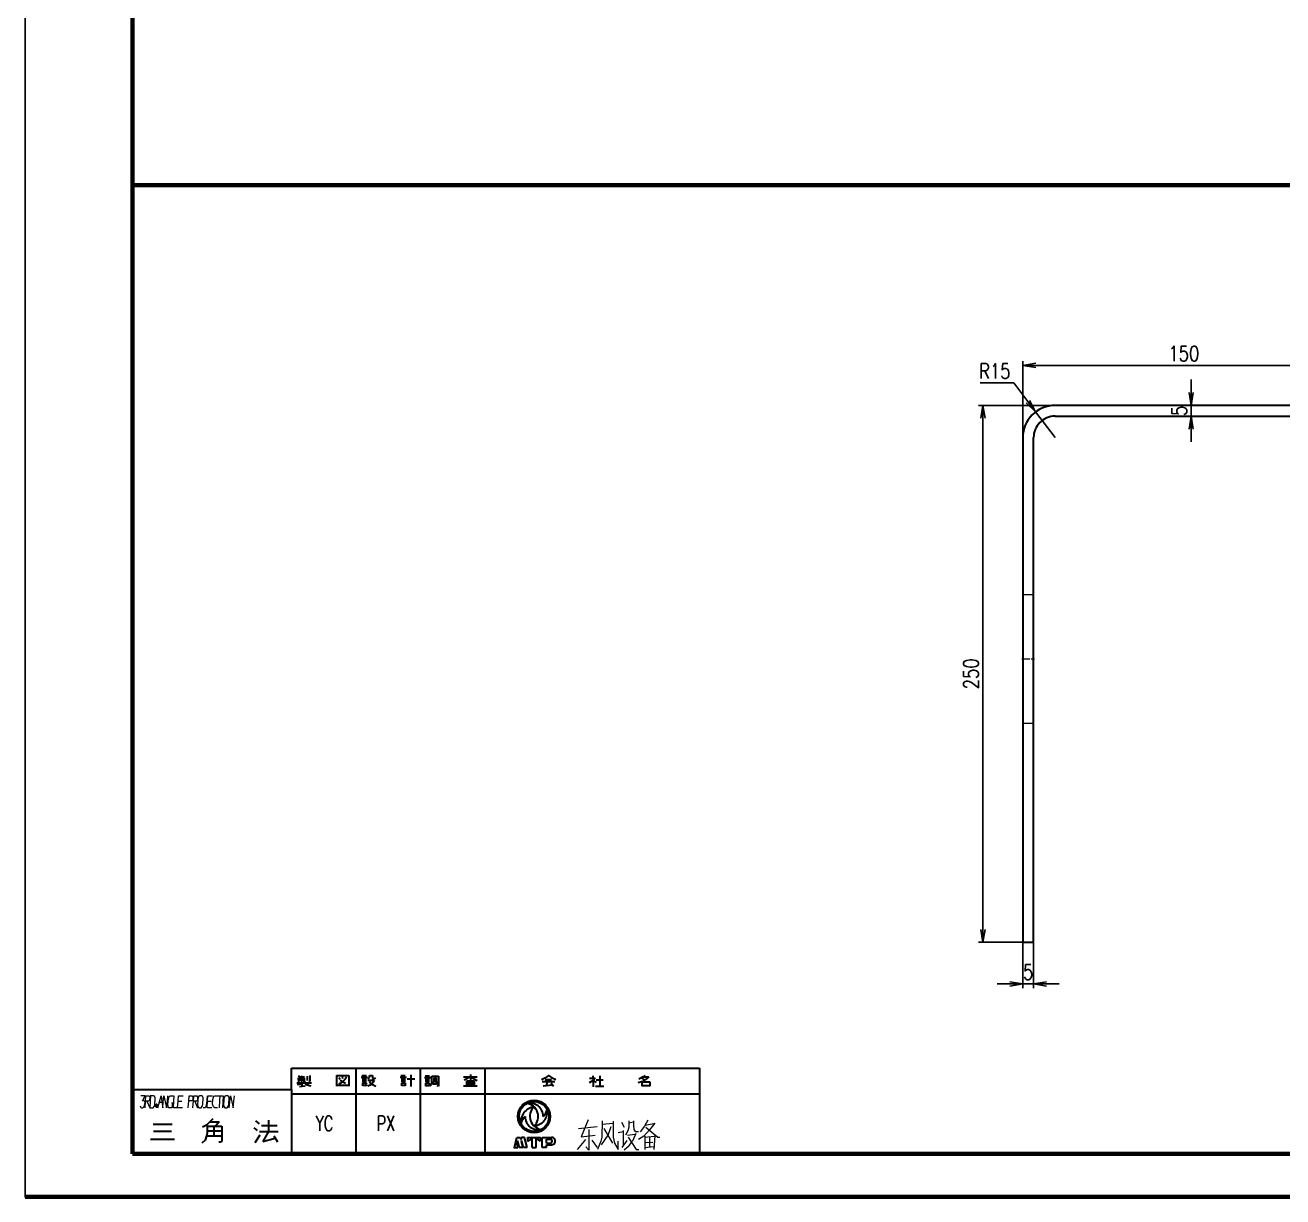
# Model space of a CAD drawing. Header units: millimetres. Extents: x 1333 to 104182, y -62926 to -5704.
# Drawn here: x 49846 to 50432, y -62916 to -62370 of the extents above; entities that cross this region are included whole.
import ezdxf
from ezdxf.enums import TextEntityAlignment as Align

# ---------------------------------------------------------------- set-up
doc = ezdxf.new("R2010")
doc.units = ezdxf.units.MM
doc.header["$LTSCALE"] = 0.5
doc.linetypes.add('DASHDOT', pattern=[18.5, 12, -3, 0.5, -3])
doc.linetypes.add('DASHED', pattern=[15, 12, -3])
for name, color, linetype in [('11', 3, 'Continuous'), ('7标注层', 4, 'Continuous'), ('SHM_LABEL', 40, 'Continuous')]:
    doc.layers.add(name, color=color, linetype=linetype)
doc.styles.add('KAI', font='simplex.shx', dxfattribs={"width": 0.8, "bigfont": 'extfont.shx'})
doc.styles.get("Standard").update_dxf_attribs({"font": 'simplex.shx'})
doc.dimstyles.new('KAI-2', dxfattribs={"dimscale": 2, "dimtxt": 3.5, "dimasz": 3, "dimexe": 1, "dimexo": 0, "dimgap": 1, "dimtad": 1, "dimtoh": 1, "dimdsep": 46, "dimtxsty": 'KAI', "dimblk1": 'OPEN', "dimblk2": 'OPEN', "dimsah": 1, "dimcen": 0, "dimclrd": 7, "dimclre": 7, "dimclrt": 140, "dimazin": 2, "dimtfac": 0.7, "dimtix": 1, "dimtmove": 1, "dimatfit": 3, "dimldrblk": 'OPEN', "dimfxl": 0, "dimtvp": 1, "dimtolj": 2, "dimarcsym": 0})

# ---------------------------------------------------------------- blocks, each defined once
blk = doc.blocks.new('_Open')
at = {"color": 0, "linetype": 'ByBlock', "lineweight": -2}
for p, q in [((-1, 0.167), (0, 0)), ((-1, -0.167), (0, 0)), ((0, 0), (-1, 0))]:
    blk.add_line(p, q, dxfattribs=at)
blk = doc.blocks.new('*D89')
at = {"layer": '7标注层', "color": 7, "lineweight": -2, "transparency": 16777216}
for p, q in [((50310.59, -62561.97), (50310.59, -62526.34)), ((50316.59, -62528.34), (50454.59, -62528.34)), ((50460.59, -62561.97), (50460.59, -62526.34))]:
    blk.add_line(p, q, dxfattribs=at)
at = {"layer": 'Defpoints', "color": 0, "transparency": 16777216}
for p in [(50460.59, -62528.34), (50310.59, -62561.97), (50460.59, -62561.97)]:
    blk.add_point(p, dxfattribs=at)
at = {"layer": '7标注层', "color": 7, "lineweight": -2, "transparency": 16777216, "xscale": 6, "yscale": 6, "zscale": 6, "rotation": 180}
blk.add_blockref('_Open', (50310.59, -62528.34), dxfattribs=at)
at = {"layer": '7标注层', "color": 7, "lineweight": -2, "transparency": 16777216, "xscale": 6, "yscale": 6, "zscale": 6}
blk.add_blockref('_Open', (50460.59, -62528.34), dxfattribs=at)
at = {"layer": '7标注层', "color": 140, "transparency": 16777216, "insert": (50385.59, -62522.84), "char_height": 7, "attachment_point": 5, "style": 'KAI'}
blk.add_mtext('\\A2;150', dxfattribs=at)
blk = doc.blocks.new('*D91')
at = {"layer": '7标注层', "color": 7, "lineweight": -2, "transparency": 16777216}
for p, q in [((50325.59, -62546.99), (50290, -62546.99)), ((50292, -62552.99), (50292, -62790.99)), ((50310.59, -62796.99), (50290, -62796.99))]:
    blk.add_line(p, q, dxfattribs=at)
at = {"layer": 'Defpoints', "color": 0, "transparency": 16777216}
for p in [(50325.59, -62546.99), (50292, -62796.99), (50310.59, -62796.99)]:
    blk.add_point(p, dxfattribs=at)
at = {"layer": '7标注层', "color": 7, "lineweight": -2, "transparency": 16777216, "xscale": 6, "yscale": 6, "zscale": 6}
for p, rotation in [((50292, -62546.99), 90), ((50292, -62796.99), 270)]:
    blk.add_blockref('_Open', p, dxfattribs=dict(at, rotation=rotation))
at = {"layer": '7标注层', "color": 140, "transparency": 16777216, "insert": (50286.5, -62671.99), "char_height": 7, "attachment_point": 5, "rotation": 90, "style": 'KAI'}
blk.add_mtext('\\A2;250', dxfattribs=at)
blk = doc.blocks.new('*D93')
at = {"layer": '7标注层', "color": 7, "lineweight": -2, "transparency": 16777216}
for p, q in [((50310.59, -62796.99), (50310.59, -62818.42)), ((50315.59, -62796.99), (50315.59, -62818.42)), ((50304.59, -62816.42), (50298.59, -62816.42)), ((50310.59, -62816.42), (50315.59, -62816.42)), ((50321.59, -62816.42), (50327.59, -62816.42))]:
    blk.add_line(p, q, dxfattribs=at)
at = {"layer": 'Defpoints', "color": 0, "transparency": 16777216}
for p in [(50310.59, -62796.99), (50315.59, -62796.99), (50315.59, -62816.42)]:
    blk.add_point(p, dxfattribs=at)
at = {"layer": '7标注层', "color": 7, "lineweight": -2, "transparency": 16777216, "xscale": 6, "yscale": 6, "zscale": 6}
blk.add_blockref('_Open', (50310.59, -62816.42), dxfattribs=at)
at = {"layer": '7标注层', "color": 7, "lineweight": -2, "transparency": 16777216, "xscale": 6, "yscale": 6, "zscale": 6, "rotation": 180}
blk.add_blockref('_Open', (50315.59, -62816.42), dxfattribs=at)
at = {"layer": '7标注层', "color": 140, "transparency": 16777216, "insert": (50313.09, -62810.92), "char_height": 7, "attachment_point": 5, "style": 'KAI'}
blk.add_mtext('\\A2;5', dxfattribs=at)
blk = doc.blocks.new('*D94')
at = {"layer": '7标注层', "color": 7, "lineweight": -2, "transparency": 16777216}
for p, q in [((50388.98, -62540.99), (50388.98, -62534.99)), ((50382.11, -62546.99), (50390.98, -62546.99)), ((50388.98, -62551.99), (50388.98, -62546.99)), ((50382.11, -62551.99), (50390.98, -62551.99)), ((50388.98, -62557.99), (50388.98, -62563.99))]:
    blk.add_line(p, q, dxfattribs=at)
at = {"layer": 'Defpoints', "color": 0, "transparency": 16777216}
for p in [(50382.11, -62546.99), (50388.98, -62546.99), (50382.11, -62551.99)]:
    blk.add_point(p, dxfattribs=at)
at = {"layer": '7标注层', "color": 7, "lineweight": -2, "transparency": 16777216, "xscale": 6, "yscale": 6, "zscale": 6}
for p, rotation in [((50388.98, -62546.99), 270), ((50388.98, -62551.99), 90)]:
    blk.add_blockref('_Open', p, dxfattribs=dict(at, rotation=rotation))
at = {"layer": '7标注层', "color": 140, "transparency": 16777216, "insert": (50383.48, -62549.49), "char_height": 7, "attachment_point": 5, "rotation": 90, "style": 'KAI'}
blk.add_mtext('\\A2;5', dxfattribs=at)
blk = doc.blocks.new('*D95')
at = {"layer": '7标注层', "color": 7, "lineweight": -2, "transparency": 16777216}
for p, q in [((50290.75, -62536.49), (50306.35, -62536.49)), ((50306.35, -62536.49), (50312.94, -62545.23)), ((50325.59, -62561.99), (50316.56, -62550.02))]:
    blk.add_line(p, q, dxfattribs=at)
at = {"layer": 'Defpoints', "color": 0, "transparency": 16777216}
for p in [(50316.56, -62550.02), (50325.59, -62561.99)]:
    blk.add_point(p, dxfattribs=at)
at = {"layer": '7标注层', "color": 7, "lineweight": -2, "transparency": 16777216, "xscale": 6, "yscale": 6, "zscale": 6, "rotation": 307.0425444734101}
blk.add_blockref('_Open', (50316.56, -62550.02), dxfattribs=at)
at = {"layer": '7标注层', "color": 140, "transparency": 16777216, "insert": (50297.55, -62530.99), "char_height": 7, "attachment_point": 5, "style": 'KAI'}
blk.add_mtext('\\A2;R15', dxfattribs=at)

msp = doc.modelspace()

# ---------------------------------------------------------------- linework, layer by layer
at = {"color": 7, "lineweight": 70}
for p, q in [((49895.971, -62895.561), (49895.971, -61747.561)), ((49895.971, -62444.437), (51227.971, -62444.437)), ((51507.971, -62895.561), (49895.971, -62895.561)), ((51527.971, -62915.561), (49845.971, -62915.561))]:
    msp.add_line(p, q, dxfattribs=at)
at = {"lineweight": 35}
for p, q in [((50445.595, -62546.995), (50325.595, -62546.995)), ((50325.595, -62551.995), (50445.595, -62551.995)), ((50310.595, -62561.995), (50310.595, -62796.995)), ((50315.595, -62796.995), (50315.595, -62561.995))]:
    msp.add_line(p, q, dxfattribs=at)
at = {"color": 2, "linetype": 'DASHED', "lineweight": 5, "ltscale": 0.125}
for p, q in [((50310.595, -62634.995), (50315.595, -62634.995)), ((50310.595, -62694.995), (50315.595, -62694.995))]:
    msp.add_line(p, q, dxfattribs=at)
at = {"color": 1, "linetype": 'DASHDOT', "lineweight": 5, "ltscale": 0.15}
msp.add_line((50310.095, -62664.995), (50316.095, -62664.995), dxfattribs=at)
at = {"lineweight": 35, "ltscale": 0.125}
msp.add_line((50310.595, -62796.995), (50315.595, -62796.995), dxfattribs=at)
at = {"color": 7, "lineweight": 35}
for p, q in [((49969.971, -62855.561), (50159.971, -62855.561)), ((49999.971, -62855.561), (49999.971, -62895.561)), ((50029.971, -62855.561), (50029.971, -62895.561)), ((50059.971, -62855.561), (50059.971, -62895.561)), ((50159.971, -62855.561), (50159.971, -62895.561)), ((49895.971, -62865.561), (49969.971, -62865.561)), ((49969.971, -62867.561), (50159.971, -62867.561))]:
    msp.add_line(p, q, dxfattribs=at)
at = {"color": 7, "lineweight": 35, "ltscale": 0.125}
msp.add_line((49969.971, -62865.561), (49969.971, -62855.561), dxfattribs=at)
at = {"color": 7, "lineweight": 35, "ltscale": 0.085229}
msp.add_line((49972.476, -62862.42), (49979.295, -62862.42), dxfattribs=at)
at = {"color": 7, "lineweight": 35, "ltscale": 0.027653}
msp.add_line((49974.76, -62862.984), (49972.598, -62863.457), dxfattribs=at)
at = {"color": 7, "lineweight": 35, "ltscale": 0.044715}
msp.add_line((49972.78, -62860.468), (49976.357, -62860.452), dxfattribs=at)
at = {"color": 7, "lineweight": 35, "ltscale": 0.012385}
msp.add_line((49973.709, -62859.156), (49973.207, -62860.01), dxfattribs=at)
at = {"color": 7, "lineweight": 35, "ltscale": 0.032741}
msp.add_line((49973.419, -62859.65), (49976.038, -62859.674), dxfattribs=at)
at = {"color": 7, "lineweight": 35, "ltscale": 0.011821}
msp.add_line((49973.42, -62862.054), (49973.435, -62861.108), dxfattribs=at)
at = {"color": 7, "lineweight": 35, "ltscale": 0.030435}
msp.add_line((49973.435, -62861.108), (49975.87, -62861.139), dxfattribs=at)
at = {"color": 7, "lineweight": 35, "ltscale": 0.032907}
msp.add_line((49973.709, -62864.129), (49976.327, -62863.854), dxfattribs=at)
at = {"color": 7, "lineweight": 35, "ltscale": 0.038324}
msp.add_line((49974.638, -62859.171), (49974.622, -62862.237), dxfattribs=at)
at = {"color": 7, "lineweight": 35, "ltscale": 0.015919}
msp.add_line((49975.901, -62862.42), (49974.76, -62862.984), dxfattribs=at)
at = {"color": 7, "lineweight": 35, "ltscale": 0.013156}
msp.add_line((49974.76, -62862.984), (49974.76, -62864.037), dxfattribs=at)
at = {"color": 7, "lineweight": 35, "ltscale": 0.003058}
msp.add_line((49975.673, -62862.115), (49975.429, -62862.13), dxfattribs=at)
at = {"color": 7, "lineweight": 35, "ltscale": 0.003768}
msp.add_line((49975.886, -62861.901), (49975.673, -62862.115), dxfattribs=at)
at = {"color": 7, "lineweight": 35, "ltscale": 0.009536}
msp.add_line((49975.87, -62861.139), (49975.886, -62861.901), dxfattribs=at)
at = {"color": 7, "lineweight": 35, "ltscale": 0.008582}
msp.add_line((49976.235, -62861.795), (49976.235, -62862.481), dxfattribs=at)
at = {"color": 7, "lineweight": 35, "ltscale": 0.014683}
msp.add_line((49976.235, -62862.481), (49977.057, -62863.32), dxfattribs=at)
at = {"color": 7, "lineweight": 35, "ltscale": 0.01925}
msp.add_line((49978.458, -62862.679), (49977.057, -62863.32), dxfattribs=at)
at = {"color": 7, "lineweight": 35, "ltscale": 0.015107}
msp.add_line((49977.057, -62863.32), (49978.199, -62863.717), dxfattribs=at)
at = {"color": 7, "lineweight": 35, "ltscale": 0.025931}
msp.add_line((49977.286, -62859.339), (49977.286, -62861.413), dxfattribs=at)
at = {"color": 7, "lineweight": 35, "ltscale": 0.00304}
msp.add_line((49978.382, -62861.917), (49978.138, -62861.917), dxfattribs=at)
at = {"color": 7, "lineweight": 35, "ltscale": 0.011018}
msp.add_line((49978.199, -62863.717), (49979.067, -62863.869), dxfattribs=at)
at = {"color": 7, "lineweight": 35, "ltscale": 0.003388}
msp.add_line((49978.595, -62861.749), (49978.382, -62861.917), dxfattribs=at)
at = {"color": 7, "lineweight": 35, "ltscale": 0.033368}
msp.add_line((49978.595, -62859.079), (49978.595, -62861.749), dxfattribs=at)
at = {"color": 7, "lineweight": 35, "ltscale": 0.070776}
for p, q in [((49990.984, -62859.003), (49996.646, -62859.003)), ((49990.984, -62863.595), (49996.646, -62863.595))]:
    msp.add_line(p, q, dxfattribs=at)
at = {"color": 7, "lineweight": 35, "ltscale": 0.062347}
msp.add_line((49990.984, -62859.003), (49990.984, -62863.991), dxfattribs=at)
at = {"color": 7, "lineweight": 35, "ltscale": 0.016097}
msp.add_line((49993.252, -62862.481), (49992.08, -62863.015), dxfattribs=at)
at = {"color": 7, "lineweight": 35, "ltscale": 0.013534}
msp.add_line((49992.11, -62859.918), (49992.734, -62860.803), dxfattribs=at)
at = {"color": 7, "lineweight": 35, "ltscale": 0.035448}
msp.add_line((49992.734, -62861.215), (49995.216, -62862.588), dxfattribs=at)
at = {"color": 7, "lineweight": 35, "ltscale": 0.029906}
msp.add_line((49994.927, -62860.773), (49993.252, -62862.481), dxfattribs=at)
at = {"color": 7, "lineweight": 35, "ltscale": 0.012539}
msp.add_line((49993.647, -62859.491), (49993.8, -62860.483), dxfattribs=at)
at = {"color": 7, "lineweight": 35, "ltscale": 0.013951}
msp.add_line((49995.565, -62859.857), (49994.927, -62860.773), dxfattribs=at)
at = {"color": 7, "lineweight": 35, "ltscale": 0.063303}
msp.add_line((49996.646, -62859.003), (49996.646, -62864.068), dxfattribs=at)
at = {"color": 7, "lineweight": 35, "ltscale": 0.036719}
for p, q in [((50002.507, -62859.873), (50005.444, -62859.873)), ((50020.638, -62859.856), (50023.575, -62859.856)), ((50031.893, -62860.018), (50034.831, -62860.018))]:
    msp.add_line(p, q, dxfattribs=at)
at = {"color": 7, "lineweight": 35, "ltscale": 0.025879}
for p, q in [((50002.81, -62859.11), (50004.881, -62859.11)), ((50020.941, -62859.093), (50023.012, -62859.093))]:
    msp.add_line(p, q, dxfattribs=at)
at = {"color": 7, "lineweight": 35, "ltscale": 0.024927}
for p, q in [((50002.917, -62861.612), (50004.911, -62861.612)), ((50021.048, -62861.595), (50023.042, -62861.595))]:
    msp.add_line(p, q, dxfattribs=at)
at = {"color": 7, "lineweight": 35, "ltscale": 0.025122}
msp.add_line((50002.947, -62860.742), (50004.957, -62860.742), dxfattribs=at)
at = {"color": 7, "lineweight": 35, "ltscale": 0.018304}
for p, q in [((50003.191, -62863.869), (50003.191, -62862.405)), ((50021.322, -62863.852), (50021.322, -62862.388)), ((50032.578, -62864.015), (50032.578, -62862.551))]:
    msp.add_line(p, q, dxfattribs=at)
at = {"color": 7, "lineweight": 35, "ltscale": 0.019971}
for p, q in [((50003.191, -62862.405), (50004.789, -62862.405)), ((50003.191, -62863.579), (50004.789, -62863.579)), ((50021.322, -62862.388), (50022.92, -62862.388)), ((50021.322, -62863.562), (50022.92, -62863.562))]:
    msp.add_line(p, q, dxfattribs=at)
at = {"color": 7, "lineweight": 35, "ltscale": 0.019257}
for p, q in [((50004.789, -62862.405), (50004.789, -62863.945)), ((50034.177, -62862.551), (50034.177, -62864.091))]:
    msp.add_line(p, q, dxfattribs=at)
at = {"color": 7, "lineweight": 35, "ltscale": 0.006976}
msp.add_line((50005.581, -62860.589), (50006.083, -62860.346), dxfattribs=at)
at = {"color": 7, "lineweight": 35, "ltscale": 0.03595}
msp.add_line((50005.611, -62861.276), (50008.487, -62861.261), dxfattribs=at)
at = {"color": 7, "lineweight": 35, "ltscale": 0.013082}
msp.add_line((50006.6, -62863.579), (50005.626, -62863.961), dxfattribs=at)
at = {"color": 7, "lineweight": 35, "ltscale": 0.00629}
msp.add_line((50006.083, -62860.346), (50006.372, -62859.934), dxfattribs=at)
at = {"color": 7, "lineweight": 35, "ltscale": 0.009218}
msp.add_line((50006.356, -62861.917), (50006.721, -62862.557), dxfattribs=at)
at = {"color": 7, "lineweight": 35, "ltscale": 0.01087}
msp.add_line((50006.372, -62859.934), (50006.372, -62859.064), dxfattribs=at)
at = {"color": 7, "lineweight": 35, "ltscale": 0.017126}
msp.add_line((50006.372, -62859.064), (50007.742, -62859.064), dxfattribs=at)
at = {"color": 7, "lineweight": 35, "ltscale": 0.011358}
msp.add_line((50007.346, -62863.061), (50006.6, -62863.579), dxfattribs=at)
at = {"color": 7, "lineweight": 35, "ltscale": 0.014821}
msp.add_line((50006.721, -62862.557), (50007.666, -62863.274), dxfattribs=at)
at = {"color": 7, "lineweight": 35, "ltscale": 0.014299}
msp.add_line((50008.107, -62862.206), (50007.346, -62863.061), dxfattribs=at)
at = {"color": 7, "lineweight": 35, "ltscale": 0.022491}
msp.add_line((50007.666, -62863.274), (50009.309, -62864.006), dxfattribs=at)
at = {"color": 7, "lineweight": 35, "ltscale": 0.014682}
msp.add_line((50007.742, -62859.064), (50007.742, -62860.239), dxfattribs=at)
at = {"color": 7, "lineweight": 35, "ltscale": 0.003426}
msp.add_line((50007.742, -62860.239), (50007.979, -62860.376), dxfattribs=at)
at = {"color": 7, "lineweight": 35, "ltscale": 0.01073}
for p, q in [((50007.979, -62860.376), (50008.838, -62860.376)), ((49936.978, -62890.123), (49936.12, -62890.123))]:
    msp.add_line(p, q, dxfattribs=at)
at = {"color": 7, "lineweight": 35, "ltscale": 0.012738}
msp.add_line((50008.487, -62861.261), (50008.107, -62862.206), dxfattribs=at)
at = {"color": 7, "lineweight": 35, "ltscale": 0.006401}
msp.add_line((50008.838, -62860.376), (50009.094, -62859.932), dxfattribs=at)
at = {"color": 7, "lineweight": 35, "ltscale": 0.02511}
for p, q in [((50021.079, -62860.725), (50023.088, -62860.725)), ((50032.335, -62860.888), (50034.344, -62860.888))]:
    msp.add_line(p, q, dxfattribs=at)
at = {"color": 7, "lineweight": 35, "ltscale": 0.01926}
msp.add_line((50022.92, -62862.388), (50022.92, -62863.929), dxfattribs=at)
at = {"color": 7, "lineweight": 35, "ltscale": 0.045654}
msp.add_line((50023.837, -62860.585), (50027.489, -62860.585), dxfattribs=at)
at = {"color": 7, "lineweight": 35, "ltscale": 0.066437}
msp.add_line((50025.622, -62858.795), (50025.622, -62864.11), dxfattribs=at)
at = {"color": 7, "lineweight": 35, "ltscale": 0.025867}
msp.add_line((50032.198, -62859.256), (50034.267, -62859.256), dxfattribs=at)
at = {"color": 7, "lineweight": 35, "ltscale": 0.024915}
msp.add_line((50032.304, -62861.757), (50034.298, -62861.757), dxfattribs=at)
at = {"color": 7, "lineweight": 35, "ltscale": 0.019983}
for p, q in [((50032.578, -62862.551), (50034.177, -62862.551)), ((50032.578, -62863.725), (50034.177, -62863.725))]:
    msp.add_line(p, q, dxfattribs=at)
at = {"color": 7, "lineweight": 35, "ltscale": 0.010372}
msp.add_line((50034.66, -62863.866), (50035.175, -62863.215), dxfattribs=at)
at = {"color": 7, "lineweight": 35, "ltscale": 0.008641}
msp.add_line((50035.175, -62863.215), (50035.309, -62862.537), dxfattribs=at)
at = {"color": 7, "lineweight": 35, "ltscale": 0.040677}
msp.add_line((50035.309, -62862.537), (50035.309, -62859.283), dxfattribs=at)
at = {"color": 7, "lineweight": 35, "ltscale": 0.039233}
msp.add_line((50035.309, -62859.283), (50038.448, -62859.283), dxfattribs=at)
at = {"color": 7, "lineweight": 35, "ltscale": 0.022327}
for p, q in [((50035.986, -62860.395), (50037.772, -62860.395)), ((50035.986, -62861.181), (50037.772, -62861.181))]:
    msp.add_line(p, q, dxfattribs=at)
at = {"color": 7, "lineweight": 35, "ltscale": 0.016611}
msp.add_line((50036.013, -62863.215), (50036.013, -62861.886), dxfattribs=at)
at = {"color": 7, "lineweight": 35, "ltscale": 0.018945}
for p, q in [((50036.013, -62861.886), (50037.528, -62861.886)), ((50036.013, -62862.947), (50037.528, -62862.947))]:
    msp.add_line(p, q, dxfattribs=at)
at = {"color": 7, "lineweight": 35, "ltscale": 0.018152}
msp.add_line((50036.844, -62859.729), (50036.844, -62861.181), dxfattribs=at)
at = {"color": 7, "lineweight": 35, "ltscale": 0.016949}
msp.add_line((50037.528, -62861.886), (50037.528, -62863.242), dxfattribs=at)
at = {"color": 7, "lineweight": 35, "ltscale": 0.007381}
msp.add_line((50038.448, -62863.974), (50037.878, -62863.821), dxfattribs=at)
at = {"color": 7, "lineweight": 35, "ltscale": 0.058643}
msp.add_line((50038.448, -62859.283), (50038.448, -62863.974), dxfattribs=at)
at = {"color": 7, "lineweight": 35, "ltscale": 0.079822}
msp.add_line((50050.165, -62859.608), (50056.551, -62859.608), dxfattribs=at)
at = {"color": 7, "lineweight": 35, "ltscale": 0.078467}
msp.add_line((50050.165, -62863.839), (50056.442, -62863.839), dxfattribs=at)
at = {"color": 7, "lineweight": 35, "ltscale": 0.040539}
msp.add_line((50053.304, -62859.608), (50050.495, -62861.23), dxfattribs=at)
at = {"color": 7, "lineweight": 35, "ltscale": 0.028476}
msp.add_line((50051.679, -62863.812), (50051.679, -62861.534), dxfattribs=at)
at = {"color": 7, "lineweight": 35, "ltscale": 0.042285}
for p, q in [((50051.679, -62861.534), (50055.062, -62861.534)), ((50051.679, -62862.293), (50055.062, -62862.293)), ((50051.679, -62863.161), (50055.062, -62863.161))]:
    msp.add_line(p, q, dxfattribs=at)
at = {"color": 7, "lineweight": 35, "ltscale": 0.031863}
msp.add_line((50053.304, -62858.659), (50053.304, -62861.208), dxfattribs=at)
at = {"color": 7, "lineweight": 35, "ltscale": 0.045558}
msp.add_line((50053.304, -62859.608), (50056.46, -62861.431), dxfattribs=at)
at = {"color": 7, "lineweight": 35, "ltscale": 0.028815}
msp.add_line((50055.062, -62861.534), (50055.062, -62863.839), dxfattribs=at)
at = {"color": 7, "lineweight": 35, "ltscale": 0.02061}
msp.add_line((50087.966, -62860.332), (50086.462, -62861.008), dxfattribs=at)
at = {"color": 7, "lineweight": 35, "ltscale": 0.073584}
msp.add_line((50086.69, -62861.78), (50092.577, -62861.78), dxfattribs=at)
at = {"color": 7, "lineweight": 35, "ltscale": 0.054241}
msp.add_line((50087.28, -62863.867), (50091.59, -62863.361), dxfattribs=at)
at = {"color": 7, "lineweight": 35, "ltscale": 0.030253}
msp.add_line((50089.94, -62858.933), (50087.966, -62860.332), dxfattribs=at)
at = {"color": 7, "lineweight": 35, "ltscale": 0.036572}
msp.add_line((50088.098, -62860.923), (50091.024, -62860.923), dxfattribs=at)
at = {"color": 7, "lineweight": 35, "ltscale": 0.025957}
msp.add_line((50089.266, -62861.78), (50088.532, -62863.723), dxfattribs=at)
at = {"color": 7, "lineweight": 35, "ltscale": 0.020979}
msp.add_line((50089.727, -62859.084), (50091.096, -62860.055), dxfattribs=at)
at = {"color": 7, "lineweight": 35, "ltscale": 0.024349}
msp.add_line((50090.928, -62862.42), (50092.083, -62863.988), dxfattribs=at)
at = {"color": 7, "lineweight": 35, "ltscale": 0.02636}
msp.add_line((50091.096, -62860.055), (50093.034, -62860.887), dxfattribs=at)
at = {"color": 7, "lineweight": 35, "ltscale": 0.025641}
msp.add_line((50110.454, -62861.406), (50108.684, -62862.444), dxfattribs=at)
at = {"color": 7, "lineweight": 35, "ltscale": 0.032813}
msp.add_line((50108.768, -62860.344), (50111.393, -62860.344), dxfattribs=at)
at = {"color": 7, "lineweight": 35, "ltscale": 0.01478}
msp.add_line((50110.298, -62859.162), (50110.298, -62860.344), dxfattribs=at)
at = {"color": 7, "lineweight": 35, "ltscale": 0.017721}
msp.add_line((50111.393, -62860.344), (50110.454, -62861.406), dxfattribs=at)
at = {"color": 7, "lineweight": 35, "ltscale": 0.021016}
msp.add_line((50110.454, -62861.406), (50111.863, -62862.323), dxfattribs=at)
at = {"color": 7, "lineweight": 35, "ltscale": 0.036496}
msp.add_line((50110.454, -62861.406), (50110.454, -62864.326), dxfattribs=at)
at = {"color": 7, "lineweight": 35, "ltscale": 0.049365}
msp.add_line((50111.55, -62864.024), (50115.499, -62864.024), dxfattribs=at)
at = {"color": 7, "lineweight": 35, "ltscale": 0.041394}
msp.add_line((50111.887, -62861.02), (50115.198, -62861.02), dxfattribs=at)
at = {"color": 7, "lineweight": 35, "ltscale": 0.060178}
msp.add_line((50113.596, -62859.21), (50113.596, -62864.024), dxfattribs=at)
at = {"color": 7, "lineweight": 35, "ltscale": 0.026269}
msp.add_line((50133.484, -62861.78), (50131.486, -62862.432), dxfattribs=at)
at = {"color": 7, "lineweight": 35, "ltscale": 0.028606}
msp.add_line((50133.833, -62859.705), (50131.787, -62860.73), dxfattribs=at)
at = {"color": 7, "lineweight": 35, "ltscale": 0.022202}
msp.add_line((50132.981, -62860.132), (50134.364, -62861.247), dxfattribs=at)
at = {"color": 7, "lineweight": 35, "ltscale": 0.044836}
for p, q in [((50133.292, -62862.057), (50136.879, -62862.057)), ((50133.292, -62863.734), (50136.879, -62863.734))]:
    msp.add_line(p, q, dxfattribs=at)
at = {"color": 7, "lineweight": 35, "ltscale": 0.024283}
msp.add_line((50133.292, -62864), (50133.292, -62862.057), dxfattribs=at)
at = {"color": 7, "lineweight": 35, "ltscale": 0.027627}
msp.add_line((50135.374, -62860.634), (50133.484, -62861.78), dxfattribs=at)
at = {"color": 7, "lineweight": 35, "ltscale": 0.013056}
msp.add_line((50134.639, -62859.041), (50133.833, -62859.705), dxfattribs=at)
at = {"color": 7, "lineweight": 35, "ltscale": 0.032959}
msp.add_line((50133.833, -62859.705), (50136.47, -62859.705), dxfattribs=at)
at = {"color": 7, "lineweight": 35, "ltscale": 0.017956}
msp.add_line((50136.47, -62859.705), (50135.374, -62860.634), dxfattribs=at)
at = {"color": 7, "lineweight": 35, "ltscale": 0.023981}
msp.add_line((50136.879, -62862.057), (50136.879, -62863.976), dxfattribs=at)
at = {"color": 7, "lineweight": 35, "ltscale": 0.375}
msp.add_line((49969.971, -62865.561), (49969.971, -62895.561), dxfattribs=at)
at = {"color": 7, "lineweight": 35, "ltscale": 0.111206}
msp.add_line((49905.543, -62881.682), (49914.439, -62881.682), dxfattribs=at)
at = {"color": 7, "lineweight": 35, "ltscale": 0.027872}
msp.add_line((49931.98, -62880.652), (49930.392, -62882.217), dxfattribs=at)
at = {"color": 7, "lineweight": 35, "ltscale": 0.024651}
msp.add_line((49933.36, -62879.243), (49931.98, -62880.652), dxfattribs=at)
at = {"color": 7, "lineweight": 35, "ltscale": 0.055009}
msp.add_line((49931.98, -62880.652), (49936.381, -62880.704), dxfattribs=at)
at = {"color": 7, "lineweight": 35, "ltscale": 0.030689}
msp.add_line((49936.381, -62880.704), (49934.74, -62882.53), dxfattribs=at)
at = {"color": 7, "lineweight": 35, "ltscale": 0.026571}
msp.add_line((49953.277, -62880.156), (49954.891, -62881.539), dxfattribs=at)
at = {"color": 7, "lineweight": 35, "ltscale": 0.067187}
msp.add_line((49959.344, -62879.817), (49959.344, -62885.192), dxfattribs=at)
at = {"color": 7, "lineweight": 35, "ltscale": 0.104199}
msp.add_line((49905.753, -62884.981), (49914.089, -62884.981), dxfattribs=at)
at = {"color": 7, "lineweight": 35, "ltscale": 0.025778}
msp.add_line((49930.392, -62882.217), (49928.57, -62883.183), dxfattribs=at)
at = {"color": 7, "lineweight": 35, "ltscale": 0.02588}
msp.add_line((49930.349, -62887.099), (49929.813, -62889.099), dxfattribs=at)
at = {"color": 7, "lineweight": 35, "ltscale": 0.015901}
msp.add_line((49930.679, -62885.87), (49930.349, -62887.099), dxfattribs=at)
at = {"color": 7, "lineweight": 35, "ltscale": 0.08938}
msp.add_line((49930.349, -62887.099), (49937.5, -62887.097), dxfattribs=at)
at = {"color": 7, "lineweight": 35, "ltscale": 0.085266}
for p, q in [((49930.679, -62882.635), (49937.5, -62882.635)), ((49930.679, -62884.853), (49937.5, -62884.853))]:
    msp.add_line(p, q, dxfattribs=at)
at = {"color": 7, "lineweight": 35, "ltscale": 0.027725}
msp.add_line((49930.679, -62882.635), (49930.679, -62884.853), dxfattribs=at)
at = {"color": 7, "lineweight": 35, "ltscale": 0.01272}
msp.add_line((49930.679, -62884.853), (49930.679, -62885.87), dxfattribs=at)
at = {"color": 7, "lineweight": 35, "ltscale": 0.055774}
msp.add_line((49933.907, -62882.635), (49933.907, -62887.097), dxfattribs=at)
at = {"color": 7, "lineweight": 35, "ltscale": 0.087085}
msp.add_line((49937.5, -62882.635), (49937.5, -62889.601), dxfattribs=at)
at = {"color": 7, "lineweight": 35, "ltscale": 0.026327}
msp.add_line((49952.391, -62883.47), (49954.085, -62884.722), dxfattribs=at)
at = {"color": 7, "lineweight": 35, "ltscale": 0.053073}
msp.add_line((49955.229, -62886.862), (49952.938, -62890.436), dxfattribs=at)
at = {"color": 7, "lineweight": 35, "ltscale": 0.107727}
msp.add_line((49955.151, -62885.192), (49963.769, -62885.192), dxfattribs=at)
at = {"color": 7, "lineweight": 35, "ltscale": 0.090796}
msp.add_line((49956.115, -62882.322), (49963.379, -62882.322), dxfattribs=at)
at = {"color": 7, "lineweight": 35, "ltscale": 0.066593}
msp.add_line((49959.344, -62885.192), (49956.679, -62889.805), dxfattribs=at)
at = {"color": 7, "lineweight": 35, "ltscale": 0.041521}
msp.add_line((49961.764, -62887.07), (49963.426, -62889.947), dxfattribs=at)
at = {"color": 7, "lineweight": 35, "ltscale": 0.1401}
msp.add_line((49904.282, -62888.632), (49915.49, -62888.632), dxfattribs=at)
at = {"color": 7, "lineweight": 35, "ltscale": 0.026955}
msp.add_line((49929.813, -62889.099), (49928.289, -62890.624), dxfattribs=at)
at = {"color": 7, "lineweight": 35, "ltscale": 0.009216}
msp.add_line((49937.5, -62889.601), (49936.978, -62890.123), dxfattribs=at)
at = {"color": 7, "lineweight": 35, "ltscale": 0.073285}
msp.add_line((49956.679, -62889.805), (49962.343, -62888.288), dxfattribs=at)
at = {"color": 1, "lineweight": 35, "ltscale": 0.02362}
for p, q in [((50073.511, -62892.617), (50075.4, -62892.617)), ((50082.014, -62892.617), (50083.903, -62892.617)), ((50088.692, -62892.617), (50086.802, -62892.617)), ((50088.692, -62890.538), (50088.692, -62888.649))]:
    msp.add_line(p, q, dxfattribs=at)
at = {"color": 1, "lineweight": 35, "ltscale": 0.060875}
for p, q in [((50073.787, -62892.617), (50074.971, -62887.893)), ((50079.762, -62892.617), (50078.578, -62887.893))]:
    msp.add_line(p, q, dxfattribs=at)
at = {"color": 1, "lineweight": 35, "ltscale": 0.028296}
msp.add_line((50074.832, -62890.41), (50075.338, -62892.617), dxfattribs=at)
at = {"color": 1, "lineweight": 35, "ltscale": 0.018896}
msp.add_line((50075.023, -62887.893), (50076.534, -62887.893), dxfattribs=at)
at = {"color": 1, "lineweight": 35, "ltscale": 0.042394}
msp.add_line((50075.176, -62889.319), (50075.967, -62892.617), dxfattribs=at)
at = {"color": 1, "lineweight": 35, "ltscale": 0.021258}
for p, q in [((50077.668, -62892.617), (50075.967, -62892.617)), ((50079.935, -62887.893), (50079.935, -62889.593)), ((50085.982, -62887.893), (50085.982, -62889.593))]:
    msp.add_line(p, q, dxfattribs=at)
at = {"color": 1, "lineweight": 35, "ltscale": 0.012873}
msp.add_line((50076.534, -62887.893), (50076.775, -62888.894), dxfattribs=at)
at = {"color": 1, "lineweight": 35, "ltscale": 0.013077}
msp.add_line((50077.077, -62887.893), (50076.775, -62888.894), dxfattribs=at)
at = {"color": 1, "lineweight": 35, "ltscale": 0.007166}
msp.add_line((50077.154, -62889.279), (50076.999, -62889.831), dxfattribs=at)
at = {"color": 1, "lineweight": 35, "ltscale": 0.035809}
msp.add_line((50076.999, -62889.831), (50077.668, -62892.617), dxfattribs=at)
at = {"color": 1, "lineweight": 35, "ltscale": 0.018762}
msp.add_line((50078.578, -62887.893), (50077.077, -62887.893), dxfattribs=at)
at = {"color": 1, "lineweight": 35, "ltscale": 0.043036}
msp.add_line((50077.998, -62892.617), (50077.154, -62889.279), dxfattribs=at)
at = {"color": 1, "lineweight": 35, "ltscale": 0.022048}
msp.add_line((50079.762, -62892.617), (50077.998, -62892.617), dxfattribs=at)
at = {"color": 1, "lineweight": 35, "ltscale": 0.075583}
msp.add_line((50079.935, -62887.893), (50085.982, -62887.893), dxfattribs=at)
at = {"color": 1, "lineweight": 35, "ltscale": 0.030179}
for p, q in [((50079.935, -62889.593), (50082.014, -62888.365)), ((50085.982, -62889.593), (50083.903, -62888.365))]:
    msp.add_line(p, q, dxfattribs=at)
at = {"color": 1, "lineweight": 35, "ltscale": 0.053144}
for p, q in [((50082.014, -62892.617), (50082.014, -62888.365)), ((50083.903, -62892.617), (50083.903, -62888.365))]:
    msp.add_line(p, q, dxfattribs=at)
at = {"color": 1, "lineweight": 35, "ltscale": 0.054325}
msp.add_line((50086.802, -62887.893), (50091.148, -62887.893), dxfattribs=at)
at = {"color": 1, "lineweight": 35, "ltscale": 0.059049}
msp.add_line((50086.802, -62892.617), (50086.802, -62887.893), dxfattribs=at)
at = {"color": 1, "lineweight": 35, "ltscale": 0.021656}
for p, q in [((50088.692, -62888.649), (50090.424, -62888.649)), ((50088.692, -62890.538), (50090.424, -62890.538))]:
    msp.add_line(p, q, dxfattribs=at)
at = {"color": 1, "lineweight": 35, "ltscale": 0.030705}
msp.add_line((50088.692, -62891.294), (50091.148, -62891.294), dxfattribs=at)
at = {"color": 1, "lineweight": 35, "ltscale": 0.016534}
msp.add_line((50088.692, -62892.617), (50088.692, -62891.294), dxfattribs=at)
at = {"color": 3}
msp.add_lwpolyline([(49845.971, -61727.561), (51527.971, -61727.561), (51527.971, -62915.561), (49845.971, -62915.561)], close=True, dxfattribs=at)
at = {"color": 7, "lineweight": 13}
for points in [[(49899.511, -62873.161), (49899.622, -62873.581), (49899.789, -62873.931), (49900.123, -62874.071), (49900.791, -62874.071), (49901.069, -62873.861), (49901.458, -62873.441), (49901.792, -62871.551), (49901.57, -62871.061), (49901.124, -62870.781), (49900.679, -62870.921), (49901.792, -62868.471), (49899.789, -62868.471)], [(49901.792, -62874.071), (49902.015, -62870.921), (49902.182, -62868.471), (49903.629, -62868.471), (49903.963, -62869.031), (49903.851, -62870.641), (49903.406, -62870.991), (49902.015, -62870.991)], [(49903.963, -62874.071), (49905.576, -62874.071), (49906.077, -62873.441), (49906.3, -62872.811), (49906.411, -62872.181), (49906.578, -62870.221), (49906.522, -62869.381), (49906.244, -62868.751), (49905.799, -62868.471), (49904.185, -62868.471)], [(49904.352, -62868.471), (49904.185, -62870.851), (49903.963, -62874.071)], [(49907.691, -62874.071), (49908.526, -62871.271), (49909.361, -62868.471), (49909.695, -62871.271), (49910.028, -62874.071)], [(49910.028, -62874.071), (49910.307, -62871.271), (49910.585, -62868.471), (49911.253, -62871.341), (49911.865, -62874.071), (49912.199, -62871.061), (49912.477, -62868.471)], [(49914.536, -62871.831), (49914.258, -62874.071), (49912.755, -62874.071), (49912.533, -62873.231), (49912.477, -62872.601), (49912.755, -62869.801), (49913.034, -62868.821), (49913.479, -62868.471), (49914.981, -62868.471)], [(49916.985, -62874.071), (49914.981, -62874.071), (49915.204, -62870.921), (49915.371, -62868.471)], [(49919.211, -62874.071), (49916.985, -62874.071), (49917.207, -62870.921), (49917.374, -62868.471), (49919.6, -62868.471)], [(49921.937, -62874.071), (49922.16, -62870.921), (49922.327, -62868.471), (49923.663, -62868.471), (49923.941, -62868.751), (49924.108, -62869.101), (49923.997, -62870.501), (49923.663, -62870.921), (49922.16, -62870.921)], [(49924.108, -62874.071), (49924.33, -62870.921), (49924.497, -62868.471), (49925.944, -62868.471), (49926.278, -62869.031), (49926.167, -62870.641), (49925.722, -62870.991), (49924.33, -62870.991)], [(49930.675, -62868.471), (49930.396, -62872.461), (49930.118, -62873.441), (49929.729, -62874.071), (49928.838, -62874.071)], [(49932.901, -62874.071), (49930.675, -62874.071), (49930.897, -62870.921), (49931.064, -62868.471), (49933.29, -62868.471)], [(49935.572, -62874.071), (49934.347, -62874.071), (49933.847, -62873.861), (49933.68, -62873.651), (49933.457, -62873.231), (49933.29, -62872.461), (49933.346, -62870.221), (49933.624, -62869.171), (49933.902, -62868.681), (49934.236, -62868.471), (49935.627, -62868.471)], [(49935.627, -62868.471), (49938.076, -62868.471)], [(49936.462, -62874.071), (49936.685, -62870.921), (49936.852, -62868.471)], [(49938.076, -62874.071), (49938.243, -62871.271), (49938.41, -62868.471)], [(49940.97, -62874.071), (49941.248, -62871.271), (49941.526, -62868.471), (49942.194, -62871.341), (49942.806, -62874.071), (49943.14, -62871.061), (49943.418, -62868.471)], [(49902.627, -62870.991), (49903.963, -62874.071)], [(49907.691, -62873.091), (49906.578, -62873.091)], [(49906.689, -62872.671), (49907.58, -62872.671)], [(49906.689, -62873.511), (49907.58, -62873.511)], [(49908.47, -62871.481), (49909.695, -62871.481)], [(49914.202, -62871.831), (49914.87, -62871.831)], [(49917.207, -62871.061), (49918.988, -62871.061)], [(49924.943, -62870.991), (49926.278, -62874.071)], [(49930.897, -62871.061), (49932.678, -62871.061)], [(50108.166, -62879.666), (50104.973, -62887.569)], [(50114.712, -62880.117), (50114.552, -62887.795)], [(50114.712, -62881.698), (50119.82, -62881.246)], [(50119.82, -62880.343), (50119.82, -62887.795)], [(50123.652, -62880.795), (50124.929, -62883.053)], [(50127.164, -62880.117), (50127.164, -62883.053)], [(50127.164, -62881.02), (50129.239, -62880.569)], [(50129.239, -62880.117), (50129.239, -62882.149)], [(50139.137, -62881.246), (50136.743, -62884.407), (50134.029, -62887.343), (50131.634, -62888.924)], [(50135.944, -62879.891), (50134.348, -62882.601)], [(50134.667, -62882.149), (50138.818, -62881.472)], [(50103.696, -62883.73), (50112.317, -62882.827)], [(50104.973, -62887.569), (50111.359, -62886.891)], [(50108.485, -62884.182), (50108.485, -62893.891)], [(50114.392, -62891.407), (50117.426, -62886.891)], [(50115.51, -62883.73), (50119.501, -62890.504)], [(50117.426, -62886.891), (50118.862, -62882.827)], [(50124.61, -62885.311), (50122.215, -62885.762)], [(50124.61, -62891.407), (50124.61, -62884.633)], [(50126.685, -62884.859), (50125.568, -62886.891)], [(50126.525, -62886.891), (50129.878, -62886.44)], [(50127.164, -62883.053), (50126.685, -62884.859)], [(50130.357, -62885.988), (50128.76, -62889.601)], [(50129.239, -62882.149), (50129.399, -62884.182)], [(50129.399, -62884.182), (50130.038, -62885.085)], [(50130.038, -62885.085), (50131.634, -62885.085)], [(50134.348, -62882.601), (50132.432, -62885.311)], [(50134.508, -62887.343), (50134.508, -62893.44)], [(50134.508, -62887.795), (50138.978, -62887.343)], [(50134.987, -62883.053), (50140.574, -62887.795), (50141.532, -62887.795)], [(50139.137, -62887.117), (50138.818, -62893.44)], [(50106.889, -62888.924), (50103.058, -62893.44)], [(50108.485, -62893.891), (50107.049, -62892.311)], [(50109.922, -62889.149), (50112.317, -62892.536)], [(50114.073, -62889.601), (50112.477, -62893.44)], [(50114.552, -62887.795), (50114.073, -62889.601)], [(50119.82, -62887.795), (50120.459, -62890.504)], [(50120.459, -62890.504), (50122.215, -62893.44)], [(50122.215, -62893.44), (50122.215, -62889.601)], [(50126.206, -62889.375), (50123.811, -62892.536)], [(50124.929, -62893.666), (50127.324, -62891.633)], [(50126.845, -62887.795), (50130.517, -62893.44)], [(50127.324, -62891.633), (50128.76, -62889.601)], [(50130.517, -62893.44), (50131.794, -62893.44)], [(50138.818, -62892.311), (50134.508, -62892.762)], [(50134.987, -62890.278), (50138.339, -62890.053)], [(50136.743, -62887.795), (50136.743, -62892.311)]]:
    msp.add_lwpolyline(points, dxfattribs=at)
for points in [[(49927.892, -62874.071), (49928.56, -62873.231), (49928.727, -62872.391), (49928.838, -62869.451), (49928.504, -62868.751), (49928.226, -62868.471), (49927.224, -62868.471), (49926.89, -62868.751), (49926.556, -62869.381), (49926.39, -62870.081), (49926.278, -62873.161), (49926.835, -62874.071)], [(49940.024, -62874.071), (49940.692, -62873.231), (49940.859, -62872.391), (49940.97, -62869.451), (49940.636, -62868.751), (49940.358, -62868.471), (49939.356, -62868.471), (49939.022, -62868.751), (49938.688, -62869.381), (49938.521, -62870.081), (49938.41, -62873.161), (49938.966, -62874.071)], [(49906.912, -62873.791), (49907.357, -62873.791), (49907.691, -62873.371), (49907.691, -62872.811), (49907.357, -62872.391), (49906.912, -62872.391), (49906.578, -62872.811), (49906.578, -62873.371)]]:
    msp.add_lwpolyline(points, close=True, dxfattribs=at)
at = {"color": 1, "lineweight": 35}
for radius in [7.558, 6.954]:
    msp.add_circle((50082.959, -62878.125), radius, dxfattribs=at)
at = {"lineweight": 35}
for radius in [15, 10]:
    msp.add_arc((50325.595, -62561.995), radius, 90.000003, 180.000005, dxfattribs=at)
at = {"color": 1, "lineweight": 35}
for centre, radius, start, end in [((50083.563, -62880.468), 6.738, 94.361789, 189.368528), ((50078.877, -62878.125), 6.047, 312.454162, 84.340801), ((50080.994, -62878.125), 6.218, 0, 103.781849), ((50087.04, -62878.125), 6.047, 132.454157, 264.340803), ((50082.354, -62875.782), 6.811, 274.926804, 7.678038), ((50082.959, -62873.287), 6.408, 311.58279, 344.937502), ((50082.959, -62882.962), 6.378, 131.051823, 165.231428), ((50084.924, -62878.125), 6.154, 180.000009, 285.877455), ((50090.424, -62889.593), 0.945, 269.999997, 90.000003), ((50091.148, -62889.593), 1.701, 269.999997, 90.000003)]:
    msp.add_arc(centre, radius, start, end, dxfattribs=at)
at = {"layer": '11'}
msp.add_lwpolyline([(49845.971, -61727.561), (51527.971, -61727.561), (51527.971, -62915.561), (49845.971, -62915.561)], close=True, dxfattribs=at)

# ---------------------------------------------------------------- texts
at = {"layer": 'SHM_LABEL', "width": 0.7}
for s, p in [('YC', (49989.477, -62881.369)), ('PX', (50018.319, -62881.369))]:
    msp.add_text(s, height=7, dxfattribs=at).set_placement(p, align=Align.MIDDLE_RIGHT)

# ---------------------------------------------------------------- dimensions: what is measured, and where the dimension line sits
at = {"layer": '7标注层', "color": 3}
for base, p1, p2, picture, middle in [((50460.595, -62528.34), (50310.595, -62561.972), (50460.595, -62561.972), '*D89', (50385.595, -62522.84)), ((50315.595, -62816.418), (50310.595, -62796.995), (50315.595, -62796.995), '*D93', (50313.095, -62810.918))]:
    dim = msp.add_linear_dim(base=base, p1=p1, p2=p2, dimstyle='KAI-2', dxfattribs=at)
    dim.commit()
    dim.dimension.update_dxf_attribs({"geometry": picture, "text_midpoint": middle})
dim = msp.add_radius_dim(center=(50325.595, -62561.995), mpoint=(50316.559, -62550.022), dimstyle='KAI-2', dxfattribs=at)
dim.commit()
dim.dimension.update_dxf_attribs({"geometry": '*D95', "text_midpoint": (50306.348, -62536.493), "dimtype": 164})
for base, p1, p2, picture, middle in [((50388.985, -62546.995), (50382.114, -62551.995), (50382.114, -62546.995), '*D94', (50383.485, -62549.495)), ((50291.999, -62796.995), (50325.595, -62546.995), (50310.595, -62796.995), '*D91', (50286.499, -62671.995))]:
    dim = msp.add_linear_dim(base=base, p1=p1, p2=p2, angle=90, dimstyle='KAI-2', dxfattribs=at)
    dim.commit()
    dim.dimension.update_dxf_attribs({"geometry": picture, "text_midpoint": middle})

doc.saveas('drawing.dxf')
